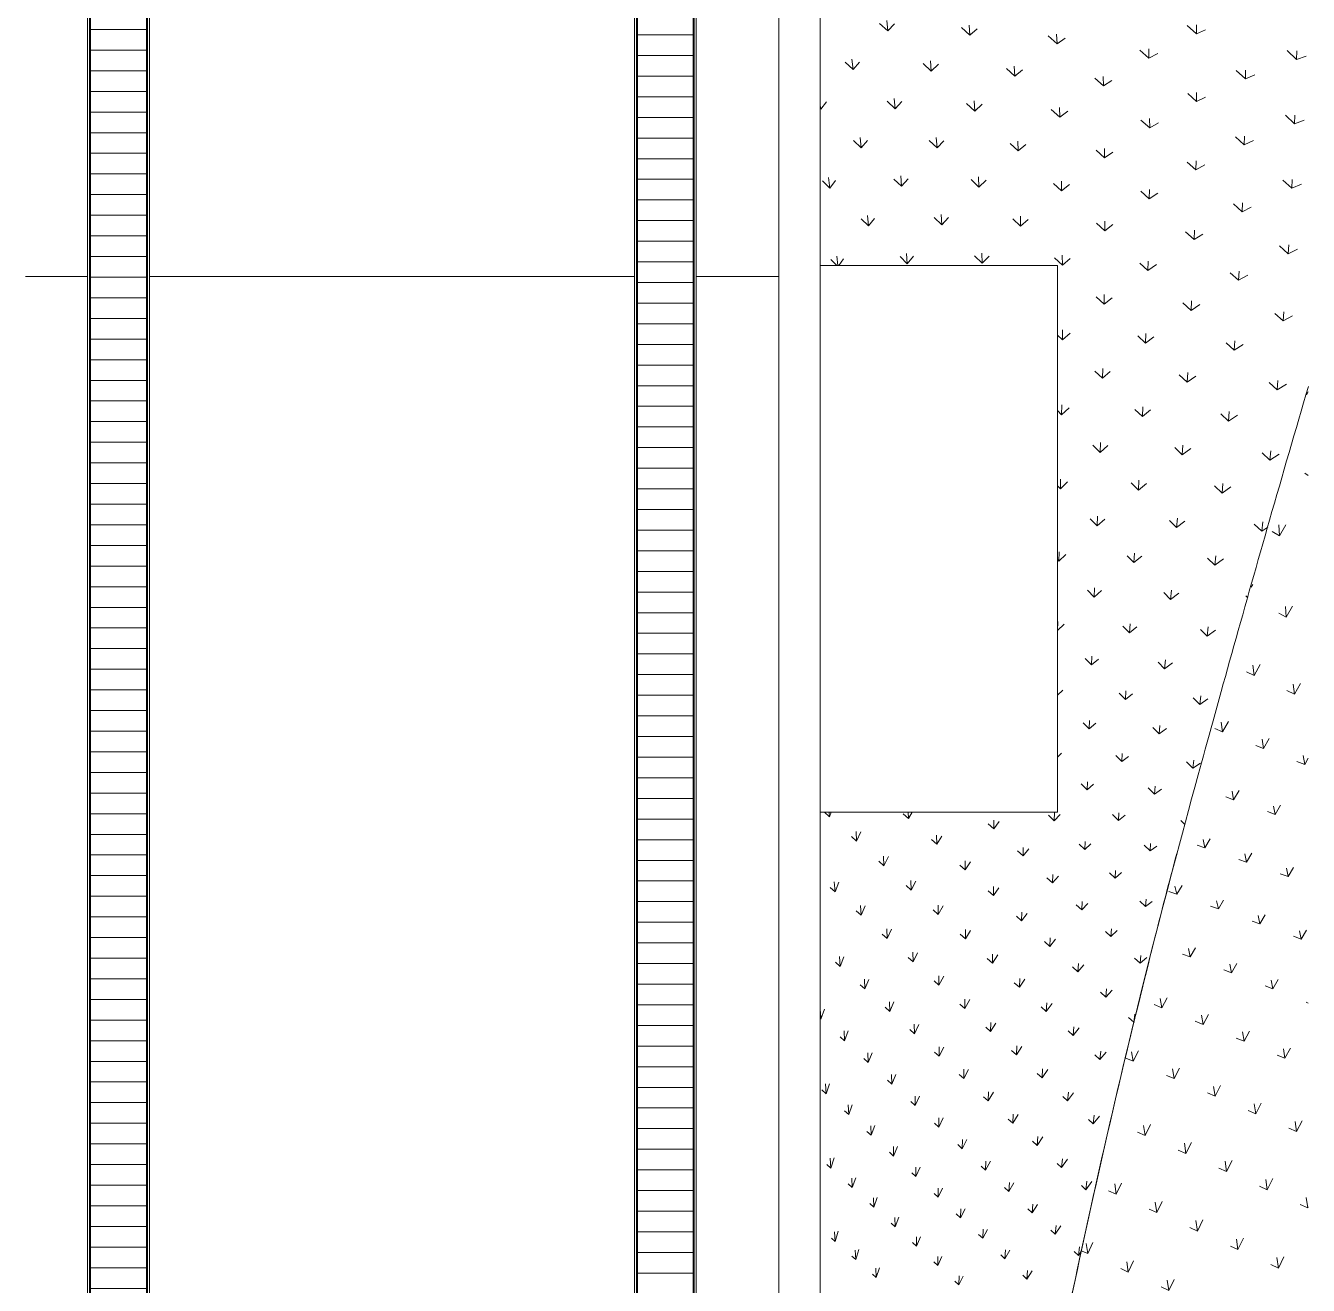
# Model space of a CAD drawing. Header units: millimetres. Extents: x -57519 to 497916, y -349472 to 446842.
# Drawn here: x 488595 to 494810, y 10835 to 16939 of the extents above; entities that cross this region are included whole.
import ezdxf

# ---------------------------------------------------------------- set-up
doc = ezdxf.new("R2010")
doc.units = ezdxf.units.MM
for name, color, linetype, lineweight in [('A-FLOR', 192, 'Continuous', 5), ('A-FLOR-LEVL', 51, 'Continuous', 5), ('A-FLOR-PATT', 8, 'Continuous', 5), ('A-WALL', 113, 'Continuous', 20), ('Q-CASE', 31, 'Continuous', 5)]:
    doc.layers.add(name, color=color, linetype=linetype, lineweight=lineweight)

# ---------------------------------------------------------------- blocks, each defined once
blk = doc.blocks.new('DLN-Surface Channel-L1 - 300x150 _WD_-12820414-1_F SINGLE OCCUPANCY DIAGRAM')
at = {"layer": 'Q-CASE'}
h = blk.add_hatch(dxfattribs=at)
h.set_pattern_fill('FP_837', color=256, style=0, pattern_type=2)
h.set_pattern_definition([(90, (399820.45, 0), (-100, 6e-15), [])])
h.paths.add_polyline_path([(-26615, -285), (285, -285), (15, -15), (-26615, -15)], flags=0)
for p, q in [((-26615, 0), (-18608.3, 0)), ((10, -10), (-26615, -10)), ((15, -15), (-26615, -15)), ((-26615, -285), (285, -285)), ((290, -290), (-26615, -290)), ((-18608.3, -300), (-26615, -300))]:
    blk.add_line(p, q, dxfattribs=at)
blk = doc.blocks.new('DLN-Surface Channel-S1 - 300x150 _WD_-15637421-1_F SINGLE OCCUPANCY DIAGRAM')
at = {"layer": 'Q-CASE'}
h = blk.add_hatch(dxfattribs=at)
h.set_pattern_fill('FP_839', color=256, style=0, pattern_type=2)
h.set_pattern_definition([(270, (399805.45, 609.6), (100, 6e-15), [])])
h.paths.add_polyline_path([(21565.1, -135), (21565.1, 135), (-21565.1, 135), (-21565.1, -135), (20936.4, -135)], flags=0)
for p, q in [((-21565.1, 140), (21565.1, 140)), ((21565.1, 135), (-21565.1, 135)), ((11408.4, 150), (21565.1, 150)), ((-21565.1, -135), (21565.1, -135)), ((21565.1, -140), (-21565.1, -140)), ((11408.4, -150), (21565.1, -150))]:
    blk.add_line(p, q, dxfattribs=at)
blk = doc.blocks.new('FP_1109-1_F SINGLE OCCUPANCY DIAGRAM')
at = {"layer": 'A-FLOR-PATT'}
for p, q in [((92967, 16913.5), (92927.4, 16949.9)), ((92967, 16913.5), (92962, 16963.5)), ((92967, 16913.5), (92999.8, 16947.6)), ((93364.8, 16893), (93323.9, 16930.3)), ((93364.8, 16893), (93361.3, 16941.7)), ((93364.8, 16893), (93401, 16924.4)), ((94462.7, 16899.1), (94418.1, 16939.9)), ((94462.7, 16899.1), (94462.3, 16942.5)), ((94462.7, 16899.1), (94507, 16919.3)), ((93787.1, 16850.9), (93744.9, 16889.2)), ((93787.1, 16850.9), (93785, 16897.8)), ((93787.1, 16850.9), (93826.5, 16878.7)), ((94232.6, 16781.5), (94189.2, 16821)), ((94232.6, 16781.5), (94231.7, 16826.1)), ((94232.6, 16781.5), (94275, 16804.8)), ((94947.6, 16775.7), (94901.8, 16818)), ((94947.6, 16775.7), (94948.7, 16817.3)), ((94947.6, 16775.7), (94995.1, 16792)), ((92798.8, 16726.9), (92760.5, 16762.6)), ((92798.8, 16726.9), (92793.2, 16777.3)), ((92798.8, 16726.9), (92829.4, 16762.4)), ((93178, 16719.4), (93138.5, 16755.8)), ((93178, 16719.4), (93174.1, 16768.8)), ((93178, 16719.4), (93212.2, 16752.7)), ((93582.7, 16694.5), (93541.9, 16731.7)), ((93582.7, 16694.5), (93580.3, 16742.4)), ((93582.7, 16694.5), (93620.3, 16724.8)), ((94700.6, 16681.3), (94656, 16722.1)), ((94700.6, 16681.3), (94701.1, 16723.7)), ((94011.8, 16647), (93969.7, 16685.2)), ((94011.8, 16647), (94010.7, 16693)), ((94011.8, 16647), (94052.5, 16673.5)), ((94700.6, 16681.3), (94746.1, 16700.1)), ((94463.8, 16571.3), (94420.5, 16610.7)), ((94463.8, 16571.3), (94463.9, 16614.8)), ((92642.1, 16534), (92640.5, 16547.1)), ((92642.1, 16534), (92640.5, 16535.5)), ((92642.1, 16534), (92670.6, 16570.6)), ((93002.3, 16536.9), (92964.2, 16572.5)), ((93002.3, 16536.9), (92997.9, 16586.8)), ((93002.3, 16536.9), (93034.4, 16571.7)), ((93388.7, 16525.6), (93349.2, 16561.9)), ((93388.7, 16525.6), (93385.8, 16574.4)), ((93388.7, 16525.6), (93424.3, 16558.1)), ((93800.3, 16496.1), (93798.9, 16543.3)), ((94463.8, 16571.3), (94507.5, 16593.2)), ((93800.3, 16496.1), (93759.6, 16533.3)), ((93800.3, 16496.1), (93839.3, 16525.5)), ((94236.2, 16443.3), (94194.1, 16481.5)), ((94236.2, 16443.3), (94236, 16488.5)), ((94938.2, 16464), (94893.7, 16504.7)), ((94938.2, 16464), (94939.6, 16505.2)), ((94938.2, 16464), (94984.9, 16481.3)), ((94236.2, 16443.3), (94278.2, 16468.7)), ((92838.2, 16347.3), (92801.4, 16382.3)), ((92838.2, 16347.3), (92833.2, 16397.6)), ((92838.2, 16347.3), (92868.1, 16383.3)), ((93205.6, 16347), (93167.5, 16382.6)), ((93205.6, 16347), (93202.1, 16396.4)), ((93205.6, 16347), (93239, 16381.1)), ((93599, 16331.9), (93559.6, 16368.2)), ((93599, 16331.9), (93597.1, 16380.1)), ((93599, 16331.9), (93635.9, 16363.6)), ((94694.7, 16361.3), (94651.4, 16400.7)), ((94694.7, 16361.3), (94695.7, 16403.9)), ((94694.7, 16361.3), (94739.7, 16382)), ((94017.6, 16298), (93976.9, 16335.1)), ((94017.6, 16298), (94017.1, 16344.5)), ((94017.6, 16298), (94057.9, 16326.4)), ((94460.2, 16240), (94418.2, 16278.1)), ((94460.2, 16240), (94461, 16284.2)), ((94460.2, 16240), (94503.5, 16264.2)), ((92685.7, 16152.4), (92650.4, 16186.8)), ((92685.7, 16152.4), (92680.2, 16202.9)), ((92685.7, 16152.4), (92713.4, 16189.3)), ((93033.9, 16160.9), (92997.2, 16195.8)), ((93033.9, 16160.9), (93029.9, 16210.7)), ((93033.9, 16160.9), (93065.2, 16196.3)), ((93408.5, 16157.3), (93370.4, 16192.9)), ((93408.5, 16157.3), (93406.1, 16206.2)), ((93408.5, 16157.3), (93443.3, 16190.7)), ((93809, 16138.5), (93769.6, 16174.8)), ((93809, 16138.5), (93808.1, 16186.1)), ((93809, 16138.5), (93847.3, 16169.4)), ((94925.3, 16151.8), (94882.1, 16191)), ((94925.3, 16151.8), (94927.3, 16193.4)), ((94925.3, 16151.8), (94971.5, 16171)), ((94234.5, 16100.2), (94193.9, 16137.2)), ((94234.5, 16100.2), (94235, 16146)), ((94234.5, 16100.2), (94276.1, 16127.6)), ((94683.9, 16036.9), (94642, 16075)), ((94683.9, 16036.9), (94685.7, 16080.3)), ((94683.9, 16036.9), (94728.6, 16060)), ((92873.9, 15968.9), (92838.7, 16003.3)), ((92873.9, 15968.9), (92869.4, 16019)), ((92873.9, 15968.9), (92903, 16005.3)), ((93229.2, 15974.5), (93192.6, 16009.5)), ((93229.2, 15974.5), (93226.3, 16023.9)), ((93229.2, 15974.5), (93262, 16009.3)), ((93611, 15967.8), (93573, 16003.3)), ((93611, 15967.8), (93609.6, 16016.2)), ((93611, 15967.8), (93647.3, 16000.5)), ((94018.6, 15945.3), (93979.3, 15981.5)), ((94018.6, 15945.3), (94018.7, 15992.2)), ((94018.6, 15945.3), (94058.3, 15975.3)), ((94451.1, 15902.6), (94410.5, 15939.6)), ((94451.1, 15902.6), (94452.6, 15947.6)), ((94451.1, 15902.6), (94494.1, 15929.1)), ((94907.3, 15834.1), (94865.4, 15872.1)), ((94907.3, 15834.1), (94910, 15876.7)), ((94907.3, 15834.1), (94953.2, 15856.1)), ((92720.7, 15777.5), (92691.9, 15806.1)), ((92725.3, 15777.5), (92720.7, 15822.6)), ((92729.5, 15777.5), (92752.7, 15809.6)), ((93061.8, 15785.6), (93026.6, 15820)), ((93061.8, 15785.6), (93058.3, 15835.3)), ((93061.8, 15785.6), (93092.3, 15821.4)), ((93424.2, 15788.3), (93387.7, 15823.2)), ((93424.2, 15788.3), (93422.4, 15837.3)), ((93424.2, 15788.3), (93458.4, 15822.6)), ((93813.1, 15778.4), (93775.3, 15813.9)), ((93813.1, 15778.4), (93812.8, 15826.3)), ((93813.1, 15778.4), (93850.8, 15810.5)), ((94227.8, 15752.2), (94188.6, 15788.4)), ((94227.8, 15752.2), (94229, 15798.6)), ((94227.8, 15752.2), (94268.9, 15781.5)), ((94667.3, 15705.2), (94626.8, 15742.2)), ((94667.3, 15705.2), (94669.9, 15749.6)), ((94667.3, 15705.2), (94711.7, 15730.8)), ((94015, 15589.3), (93977.1, 15624.7)), ((94015, 15589.3), (94015.7, 15636.6)), ((94015, 15589.3), (94054, 15620.7)), ((94436.7, 15559.4), (94438.9, 15605.2)), ((94436.7, 15559.4), (94397.6, 15595.6)), ((94436.7, 15559.4), (94479.2, 15587.9)), ((94883.2, 15508.1), (94842.8, 15545)), ((94883.2, 15508.1), (94886.8, 15551.8)), ((94883.2, 15508.1), (94928.9, 15532.7)), ((93813.2, 15416.4), (93789.3, 15439.3)), ((93813.2, 15416.4), (93813.4, 15464.5)), ((93813.2, 15416.4), (93850.1, 15449.5)), ((94216.4, 15400.3), (94178.7, 15435.7)), ((94216.4, 15400.3), (94218.2, 15447.1)), ((94216.4, 15400.3), (94256.9, 15431)), ((94645.3, 15366.8), (94606.2, 15402.9)), ((94645.3, 15366.8), (94648.5, 15412)), ((94645.3, 15366.8), (94689.2, 15394.5)), ((94007.1, 15230.7), (93970.8, 15265.5)), ((94007.1, 15230.7), (94008.4, 15278.3)), ((94007.1, 15230.7), (94045.5, 15263.2)), ((94417.5, 15211.4), (94379.8, 15246.8)), ((94417.5, 15211.4), (94420.3, 15257.8)), ((94417.5, 15211.4), (94459.4, 15241.5)), ((94853.5, 15174.4), (94814.5, 15210.4)), ((94853.5, 15174.4), (94857.8, 15219)), ((94853.5, 15174.4), (94898.8, 15201.3)), ((93809.6, 15053.9), (93789.3, 15073.8)), ((93809.6, 15053.9), (93810.2, 15101.9)), ((93809.6, 15053.9), (93845.6, 15087.4)), ((94200.7, 15045.1), (94164.4, 15079.9)), ((94200.7, 15045.1), (94203, 15092.3)), ((94200.7, 15045.1), (94240.5, 15077)), ((94618.3, 15022.8), (94580.6, 15058.1)), ((94618.3, 15022.8), (94622.1, 15068.7)), ((94618.3, 15022.8), (94661.6, 15052.2)), ((93995.6, 14871.3), (93997.3, 14918.9)), ((93995.6, 14871.3), (93960.8, 14905.6)), ((93995.6, 14871.3), (94033.1, 14904.2)), ((94393.9, 14859.6), (94357.7, 14894.4)), ((94393.9, 14859.6), (94397.2, 14906.5)), ((94393.9, 14859.6), (94435.1, 14891)), ((94818.6, 14834.3), (94781.1, 14869.6)), ((94818.6, 14834.3), (94823.5, 14879.7)), ((94818.6, 14834.3), (94863.4, 14863)), ((93803.4, 14694.9), (93804.3, 14742.1)), ((94181.3, 14688.9), (94184, 14736)), ((93803.4, 14694.9), (93789.3, 14709.1)), ((93803.4, 14694.9), (93838.5, 14728)), ((94181.3, 14688.9), (94146.5, 14723.1)), ((94181.3, 14688.9), (94220.2, 14721.2)), ((94586.7, 14674.3), (94550.6, 14709.1)), ((94586.7, 14674.3), (94591.1, 14720.7)), ((94586.7, 14674.3), (94629.3, 14705.1)), ((93981.9, 14516), (93948.4, 14549.5)), ((93981.9, 14516), (93983.8, 14562.7)), ((93981.9, 14516), (94018.2, 14548.4)), ((94366.7, 14506.6), (94370.4, 14553.3)), ((94366.7, 14506.6), (94331.9, 14540.8)), ((94366.7, 14506.6), (94407, 14538.4)), ((94779.2, 14489.2), (94743.1, 14523.9)), ((94779.2, 14489.2), (94784.7, 14535.2)), ((94779.2, 14489.2), (94808.7, 14509.5)), ((93796.3, 14344.6), (93797.2, 14390.3)), ((93796.3, 14344.6), (93830, 14376.5)), ((94159.9, 14337.2), (94126.6, 14370.7)), ((94159.9, 14337.2), (94162.8, 14383.3)), ((94159.9, 14337.2), (94197.6, 14368.9)), ((94551.7, 14324.5), (94517, 14358.7)), ((94551.7, 14324.5), (94556.5, 14370.7)), ((93796.3, 14344.6), (93789.3, 14351.7)), ((94551.7, 14324.5), (94593.4, 14355.7)), ((93967.4, 14170.4), (93935.4, 14203.1)), ((93967.4, 14170.4), (93969.3, 14215.4)), ((93967.4, 14170.4), (94002.4, 14201.4)), ((94337.6, 14158.6), (94304.4, 14192.1)), ((94337.6, 14158.6), (94341.5, 14204.2)), ((94337.6, 14158.6), (94376.7, 14189.6)), ((94711.3, 14167.2), (94701.7, 14176.7)), ((93789.6, 14008.6), (93790.4, 14052.1)), ((93789.6, 14008.6), (93821.8, 14038.5)), ((94138.3, 13996.5), (94106.3, 14029.1)), ((94138.3, 13996.5), (94141.1, 14040.8)), ((94138.3, 13996.5), (94174.5, 14026.5)), ((94515, 13980.2), (94481.8, 14013.6)), ((94515, 13980.2), (94519.9, 14025.3)), ((94515, 13980.2), (94555.4, 14010.4)), ((93954.1, 13841.2), (93923.3, 13872.5)), ((93954.1, 13841.2), (93955.7, 13883.6)), ((93954.1, 13841.2), (93987.5, 13869.7)), ((94308.8, 13822.9), (94312.5, 13866.4)), ((94308.8, 13822.9), (94276.8, 13855.4)), ((94308.8, 13822.9), (94346.3, 13851.8)), ((93789.3, 13694.9), (93815.3, 13718.9)), ((94118.3, 13674.1), (94087.6, 13705.4)), ((94118.3, 13674.1), (94120.8, 13715.5)), ((94118.3, 13674.1), (94152.8, 13701.2)), ((94479, 13649.5), (94447.1, 13682)), ((94479, 13649.5), (94483.7, 13692.2)), ((94479, 13649.5), (94517.7, 13677.4)), ((93943, 13531.8), (93913.3, 13561.6)), ((93943, 13531.8), (93944.4, 13571.9)), ((93943, 13531.8), (93974.9, 13558.5)), ((94282.3, 13507.3), (94251.6, 13538.6)), ((94282.3, 13507.3), (94285.6, 13547.7)), ((94282.3, 13507.3), (94317.9, 13533.1)), ((93789.3, 13394.5), (93809.6, 13413.8)), ((94101.2, 13373.6), (94071.6, 13403.2)), ((94101.2, 13373.6), (94103.4, 13412.3)), ((94101.2, 13373.6), (94134.1, 13398.5)), ((94445.9, 13340.9), (94415.3, 13372.1)), ((94445.9, 13340.9), (94450.1, 13380.3)), ((94445.9, 13340.9), (94482.7, 13365.3)), ((93932.7, 13236.7), (93904.1, 13264.6)), ((93932.7, 13236.7), (93934.1, 13275.3)), ((93932.7, 13236.7), (93963.5, 13263.1)), ((94259.2, 13215.7), (94229.6, 13245.3)), ((94259.2, 13215.7), (94262.1, 13253.2)), ((94259.2, 13215.7), (94293.1, 13239)), ((92684, 13106.1), (92660.2, 13127.5)), ((92684, 13106.1), (92682.3, 13127.5)), ((92684, 13106.1), (92693.1, 13127.5)), ((93067.6, 13096.8), (93041.8, 13120.2)), ((93067.6, 13096.8), (93066.4, 13127.5)), ((93067.6, 13096.8), (93084.9, 13127.5)), ((93774, 13086.6), (93774.9, 13126.1)), ((93774, 13086.6), (93803.1, 13116.1)), ((94085.4, 13088.3), (94056.8, 13116)), ((94085.4, 13088.3), (94087.5, 13125.5)), ((93480.6, 13047.2), (93453.8, 13071.8)), ((93480.6, 13047.2), (93480.5, 13089.7)), ((93480.6, 13047.2), (93507.3, 13082.4)), ((93774, 13086.6), (93746.3, 13112.7)), ((94085.4, 13088.3), (94117.2, 13112.9)), ((94407, 13068.2), (94387.4, 13087.8)), ((92816.3, 12987.2), (92791.5, 13009.5)), ((92816.3, 12987.2), (92813.3, 13034.8)), ((92816.3, 12987.2), (92837, 13032)), ((93205, 12972.4), (93179.3, 12995.7)), ((93205, 12972.4), (93203.9, 13017.3)), ((93205, 12972.4), (93229.4, 13012.3)), ((93622.9, 12916.2), (93596.3, 12940.8)), ((93622.9, 12916.2), (93623.6, 12957.6)), ((93622.9, 12916.2), (93650.7, 12949.9)), ((93921.4, 12947.5), (93893.8, 12973.5)), ((93921.4, 12947.5), (93923.1, 12985.8)), ((93921.4, 12947.5), (93951.5, 12975.3)), ((94237.8, 12940.3), (94209.2, 12968)), ((94237.8, 12940.3), (94240.6, 12976.2)), ((94237.8, 12940.3), (94270.5, 12963.1)), ((92948.4, 12868.7), (92923.7, 12890.9)), ((92948.4, 12868.7), (92946.1, 12915.4)), ((92948.4, 12868.7), (92970.1, 12912.4)), ((93342.2, 12848.2), (93316.5, 12871.5)), ((93342.2, 12848.2), (93341.8, 12892.2)), ((93342.2, 12848.2), (93367.5, 12886.9)), ((93765.1, 12785.6), (93738.4, 12810.1)), ((93765.1, 12785.6), (93766.5, 12825.9)), ((93765.1, 12785.6), (93793.9, 12817.8)), ((94068.6, 12808.9), (94041, 12834.8)), ((94068.6, 12808.9), (94071, 12845.9)), ((94068.6, 12808.9), (94099.7, 12835)), ((92711.4, 12742.4), (92687.7, 12763.7)), ((92711.4, 12742.4), (92708, 12790.5)), ((92711.4, 12742.4), (92730.4, 12789)), ((93080.2, 12750.3), (93055.5, 12772.5)), ((93080.2, 12750.3), (93078.7, 12796.3)), ((93080.2, 12750.3), (93103, 12793)), ((93479.1, 12724.4), (93453.4, 12747.6)), ((93479.1, 12724.4), (93479.5, 12767.5)), ((93479.1, 12724.4), (93505.5, 12761.9)), ((93906.9, 12655.3), (93909.1, 12694.5)), ((93906.9, 12655.3), (93936.7, 12686)), ((94215.6, 12670.7), (94188, 12696.6)), ((94215.6, 12670.7), (94218.6, 12706.5)), ((94215.6, 12670.7), (94247.6, 12695.1)), ((92837.8, 12629), (92814.1, 12650.2)), ((92837.8, 12629), (92835.1, 12676.4)), ((92837.8, 12629), (92857.9, 12674.7)), ((93211.7, 12632.3), (93187.1, 12654.4)), ((93211.7, 12632.3), (93211, 12677.5)), ((93211.7, 12632.3), (93235.5, 12673.9)), ((93615.7, 12600.9), (93590.1, 12624.1)), ((93615.7, 12600.9), (93616.9, 12643.1)), ((93615.7, 12600.9), (93643.1, 12637.1)), ((93906.9, 12655.3), (93880.3, 12679.7)), ((92963.9, 12515.7), (92962, 12562.5)), ((92963.9, 12515.7), (92985, 12560.5)), ((93343, 12514.5), (93343.1, 12559)), ((94048.5, 12525.4), (94051.4, 12563.5)), ((92963.9, 12515.7), (92940.2, 12536.9)), ((93343, 12514.5), (93318.4, 12536.6)), ((93343, 12514.5), (93367.9, 12555.1)), ((93752, 12477.8), (93726.5, 12500.8)), ((93752, 12477.8), (93754, 12519)), ((93752, 12477.8), (93780.5, 12512.7)), ((94048.5, 12525.4), (94022, 12549.7)), ((94048.5, 12525.4), (94079.4, 12554.7)), ((93089.7, 12402.7), (93088.6, 12448.9)), ((93089.7, 12402.7), (93111.9, 12446.7)), ((93473.9, 12397), (93474.8, 12440.7)), ((93473.9, 12397), (93499.9, 12436.6)), ((94189.9, 12395.9), (94193.5, 12432.9)), ((92736.1, 12380.5), (92713.5, 12401)), ((92736.1, 12380.5), (92732.9, 12428.4)), ((92736.1, 12380.5), (92754.4, 12427.7)), ((93089.7, 12402.7), (93066.1, 12423.9)), ((93473.9, 12397), (93449.4, 12419)), ((93888.1, 12354.9), (93862.6, 12377.9)), ((93888.1, 12354.9), (93890.8, 12395.2)), ((93888.1, 12354.9), (93917.6, 12388.6)), ((94189.9, 12395.9), (94163.4, 12420.2)), ((94189.9, 12395.9), (94221.7, 12423.7)), ((92856.4, 12271.5), (92854.1, 12318.8)), ((92856.4, 12271.5), (92875.8, 12317.9)), ((93215.2, 12289.9), (93191.7, 12311)), ((93215.2, 12289.9), (93214.9, 12335.4)), ((93215.2, 12289.9), (93238.5, 12333)), ((93604.7, 12279.8), (93606.3, 12322.7)), ((93604.7, 12279.8), (93631.7, 12318.3)), ((92856.4, 12271.5), (92833.8, 12291.9)), ((93604.7, 12279.8), (93580.2, 12301.7)), ((94023.9, 12232.3), (93998.5, 12255.3)), ((94023.9, 12232.3), (94027.4, 12271.8)), ((94023.9, 12232.3), (94054.5, 12264.9)), ((92976.4, 12162.6), (92954, 12183)), ((92976.4, 12162.6), (92974.9, 12209.4)), ((92976.4, 12162.6), (92997, 12208.2)), ((93340.4, 12177.3), (93317, 12198.4)), ((93340.4, 12177.3), (93341, 12222.2)), ((93340.4, 12177.3), (93364.8, 12219.5)), ((93735.1, 12162.8), (93710.7, 12184.7)), ((93735.1, 12162.8), (93737.6, 12204.9)), ((93735.1, 12162.8), (93763.2, 12200.3)), ((92643.3, 12125.5), (92640.7, 12161.9)), ((92643.3, 12125.5), (92640.7, 12127.9)), ((92643.3, 12125.5), (92660, 12173.8)), ((94159.5, 12110.1), (94134.1, 12133)), ((94159.5, 12110.1), (94163.8, 12148.6)), ((92758, 12020.3), (92755.3, 12068)), ((92758, 12020.3), (92775.8, 12067.9)), ((93096.2, 12053.9), (93073.8, 12074.3)), ((93096.2, 12053.9), (93095.5, 12100.2)), ((93096.2, 12053.9), (93117.8, 12098.8)), ((93465.4, 12064.9), (93442, 12085.9)), ((93465.4, 12064.9), (93466.7, 12109.2)), ((93465.4, 12064.9), (93490.9, 12106.3)), ((93865.3, 12046), (93840.9, 12067.9)), ((93865.3, 12046), (93868.5, 12087.5)), ((93865.3, 12046), (93894.4, 12082.5)), ((94159.5, 12110.1), (94161.5, 12112.1)), ((92758, 12020.3), (92736.5, 12040)), ((93590.1, 11952.7), (93592.3, 11996.4)), ((92872.5, 11915.3), (92851, 11935)), ((92872.5, 11915.3), (92870.5, 11962.4)), ((92872.5, 11915.3), (92891.2, 11962.1)), ((93215.8, 11945.4), (93193.4, 11965.7)), ((93215.8, 11945.4), (93215.8, 11991.1)), ((93215.8, 11945.4), (93238.4, 11989.6)), ((93590.1, 11952.7), (93566.8, 11973.7)), ((93590.1, 11952.7), (93616.7, 11993.3)), ((93995.2, 11929.6), (93970.8, 11951.4)), ((93995.2, 11929.6), (93999.2, 11970.2)), ((93995.2, 11929.6), (94025.4, 11965)), ((93335, 11837.1), (93335.9, 11882.2)), ((93335, 11837.1), (93358.7, 11880.5)), ((93714.6, 11840.7), (93717.5, 11883.8)), ((93714.6, 11840.7), (93742.2, 11880.5)), ((92668.5, 11763.2), (92665.3, 11811.1)), ((92668.5, 11763.2), (92684.7, 11811.9)), ((92986.6, 11810.6), (92965.2, 11830.2)), ((92986.6, 11810.6), (92985.4, 11857.1)), ((92986.6, 11810.6), (93006.5, 11856.6)), ((93335, 11837.1), (93312.7, 11857.4)), ((93714.6, 11840.7), (93691.3, 11861.7)), ((92668.5, 11763.2), (92648.1, 11782.1)), ((93100.5, 11706), (93100.1, 11752)), ((93100.5, 11706), (93121.4, 11751.3)), ((93454, 11728.9), (93431.7, 11749.2)), ((93454, 11728.9), (93455.6, 11773.6)), ((93454, 11728.9), (93478.8, 11771.7)), ((93838.7, 11729), (93815.5, 11749.9)), ((93838.7, 11729), (93842.5, 11771.5)), ((93838.7, 11729), (93867.4, 11767.9)), ((92777.6, 11662.5), (92775.1, 11709.8)), ((92777.6, 11662.5), (92794.7, 11710.3)), ((93100.5, 11706), (93079.2, 11725.6)), ((92777.6, 11662.5), (92757.2, 11681.4)), ((93214.2, 11601.6), (93214.5, 11647)), ((93214.2, 11601.6), (93236.1, 11646.1)), ((93572.7, 11621), (93550.5, 11641.2)), ((93572.7, 11621), (93575.1, 11665.1)), ((93572.7, 11621), (93598.6, 11663)), ((93962.6, 11617.4), (93939.4, 11638.3)), ((93962.6, 11617.4), (93967.1, 11659.3)), ((93962.6, 11617.4), (93992.4, 11655.6)), ((92886.5, 11562.1), (92866.1, 11580.9)), ((92886.5, 11562.1), (92884.7, 11608.7)), ((92886.5, 11562.1), (92904.5, 11609)), ((93214.2, 11601.6), (93192.9, 11621.1)), ((92995.1, 11461.9), (92994, 11507.8)), ((92995.1, 11461.9), (93014.1, 11508)), ((93327.6, 11497.4), (93306.4, 11516.9)), ((93327.6, 11497.4), (93328.6, 11542.2)), ((93327.6, 11497.4), (93350.5, 11541.2)), ((93691.1, 11513.2), (93668.9, 11533.4)), ((93691.1, 11513.2), (93694.4, 11556.8)), ((93691.1, 11513.2), (93718.1, 11554.5)), ((92691.4, 11403.5), (92688.5, 11451)), ((92691.4, 11403.5), (92706.9, 11452.6)), ((92995.1, 11461.9), (92974.7, 11480.7)), ((93440.7, 11393.4), (93442.5, 11437.7)), ((93809.3, 11405.7), (93813.3, 11448.7)), ((93809.3, 11405.7), (93837.3, 11446.2)), ((92691.4, 11403.5), (92671.9, 11421.3)), ((93103.4, 11361.9), (93083.1, 11380.7)), ((93103.4, 11361.9), (93103.1, 11407.2)), ((93103.4, 11361.9), (93123.4, 11407.1)), ((93440.7, 11393.4), (93419.5, 11412.8)), ((93440.7, 11393.4), (93464.7, 11436.4)), ((93809.3, 11405.7), (93787.2, 11425.8)), ((92795.3, 11308.5), (92775.8, 11326.3)), ((92795.3, 11308.5), (92793.1, 11355.2)), ((92795.3, 11308.5), (92811.8, 11356.5)), ((93553.6, 11289.5), (93556.2, 11333.3)), ((93553.6, 11289.5), (93578.6, 11331.8)), ((93927.2, 11298.3), (93905.1, 11318.4)), ((93927.2, 11298.3), (93932, 11340.7)), ((93927.2, 11298.3), (93956.3, 11338.1)), ((92899, 11213.9), (92897.4, 11259.7)), ((92899, 11213.9), (92916.4, 11260.7)), ((93211.5, 11262.2), (93191.3, 11280.9)), ((93211.5, 11262.2), (93211.9, 11306.8)), ((93211.5, 11262.2), (93232.5, 11306.5)), ((93553.6, 11289.5), (93532.5, 11309)), ((92899, 11213.9), (92879.6, 11231.6)), ((93319.4, 11162.7), (93320.5, 11206.6)), ((93319.4, 11162.7), (93341.3, 11206)), ((93666.2, 11185.9), (93645.1, 11205.3)), ((93666.2, 11185.9), (93669.5, 11229.1)), ((93666.2, 11185.9), (93692.2, 11227.4)), ((93002.6, 11119.5), (92983.2, 11137.2)), ((93002.6, 11119.5), (93001.6, 11164.5)), ((93002.6, 11119.5), (93020.7, 11165.2)), ((93319.4, 11162.7), (93299.2, 11181.4)), ((92712.3, 11047.8), (92693.6, 11064.2)), ((92712.3, 11047.8), (92709.6, 11094.6)), ((92712.3, 11047.8), (92727.3, 11097.4)), ((93105.8, 11025.5), (93105.5, 11069.5)), ((93105.8, 11025.5), (93124.9, 11070)), ((93427, 11063.5), (93406.9, 11082)), ((93427, 11063.5), (93428.8, 11106.7)), ((93427, 11063.5), (93449.9, 11105.8)), ((93778.6, 11082.5), (93757.5, 11101.9)), ((93778.6, 11082.5), (93782.7, 11125.1)), ((93778.6, 11082.5), (93805.6, 11123.2)), ((92811.7, 10960.5), (92809.6, 11006.2)), ((92811.7, 10960.5), (92827.5, 11008.5)), ((93105.8, 11025.5), (93086.5, 11043.1)), ((93534.4, 10964.4), (93536.9, 11006.9)), ((93534.4, 10964.4), (93558.2, 11005.9)), ((93890.7, 10979.3), (93895.5, 11021.3)), ((92811.7, 10960.5), (92793.1, 10976.8)), ((93208.9, 10931.8), (93189.6, 10949.3)), ((93208.9, 10931.8), (93228.8, 10975)), ((93208.9, 10931.8), (93209.2, 10974.9)), ((93534.4, 10964.4), (93514.3, 10983)), ((93890.7, 10979.3), (93869.7, 10998.6)), ((93890.7, 10979.3), (93906.4, 11001.8)), ((92910.9, 10873.6), (92892.3, 10889.9)), ((92910.9, 10873.6), (92909.4, 10918.1)), ((92910.9, 10873.6), (92927.5, 10920.1)), ((93311.8, 10838.4), (93312.7, 10880.6)), ((93311.8, 10838.4), (93332.5, 10880.4)), ((93641.6, 10865.6), (93621.5, 10884.2)), ((93641.6, 10865.6), (93644.8, 10907.4)), ((93641.6, 10865.6), (93666.3, 10906.1)), ((93311.8, 10838.4), (93292.5, 10855.8))]:
    blk.add_line(p, q, dxfattribs=at)
blk = doc.blocks.new('FP_1112-1_F SINGLE OCCUPANCY DIAGRAM')
at = {"layer": 'A-FLOR-PATT'}
for p, q in [((94996.9, 15150.6), (95005, 15164.3)), ((95005, 14759.1), (94988.2, 14770.1)), ((94865.4, 14467.1), (94829.8, 14488.7)), ((94865.4, 14467.1), (94861.3, 14520.4)), ((94865.4, 14467.1), (94895.2, 14520.6)), ((94727.9, 14217.7), (94735.8, 14232)), ((94898.3, 14072.9), (94893.6, 14124.2)), ((94898.3, 14072.9), (94927.8, 14126)), ((94898.3, 14072.9), (94862.1, 14092.2)), ((94742.1, 13790.9), (94705.4, 13808.4)), ((94742.1, 13790.9), (94736.8, 13840.5)), ((94742.1, 13790.9), (94771.2, 13843.4)), ((94938.1, 13700.2), (94932.3, 13748)), ((94938.1, 13700.2), (94966.7, 13750.9)), ((94938.1, 13700.2), (94901.2, 13716.9)), ((94589.2, 13517.4), (94583, 13564.1)), ((94589.2, 13517.4), (94617.5, 13567.6)), ((94589.2, 13517.4), (94552.1, 13533)), ((94787.9, 13436.3), (94750.6, 13451.2)), ((94787.9, 13436.3), (94781.2, 13481.2)), ((94787.9, 13436.3), (94815.7, 13484.8)), ((94987.3, 13358.6), (94949.9, 13372.9)), ((94987.3, 13358.6), (94980.2, 13402)), ((94987.3, 13358.6), (95005, 13388.9)), ((94643.1, 13188.5), (94605.4, 13202.1)), ((94643.1, 13188.5), (94635.3, 13230)), ((94643.1, 13188.5), (94669.8, 13233.6)), ((94844.3, 13117.2), (94806.6, 13130.5)), ((94844.3, 13117.2), (94836.3, 13157.9)), ((94844.3, 13117.2), (94870.8, 13161.4)), ((94503.7, 12955.9), (94495.2, 12995.4)), ((94503.7, 12955.9), (94529.5, 12998.7)), ((94503.7, 12955.9), (94465.8, 12968.9)), ((94705.5, 12886.4), (94731.3, 12929.1)), ((94705.5, 12886.4), (94667.7, 12899.4)), ((94705.5, 12886.4), (94697, 12925.8)), ((94907.1, 12816.3), (94869.3, 12829.5)), ((94907.1, 12816.3), (94898.6, 12856)), ((94907.1, 12816.3), (94932.9, 12859.2)), ((94367.6, 12730.3), (94329.8, 12743.5)), ((94367.6, 12730.3), (94358.8, 12769.4)), ((94367.6, 12730.3), (94393, 12772.5)), ((94569.1, 12659.1), (94560.4, 12698.8)), ((94569.1, 12659.1), (94594.6, 12701.8)), ((94569.1, 12659.1), (94531.4, 12672.5)), ((94770.2, 12586.5), (94761.6, 12626.9)), ((94770.2, 12586.5), (94795.8, 12629.9)), ((94770.2, 12586.5), (94732.5, 12600.2)), ((94970.8, 12512.5), (94996.6, 12556.6)), ((94970.8, 12512.5), (94933.2, 12526.5)), ((94970.8, 12512.5), (94962.4, 12553.5)), ((94433, 12426.3), (94395.5, 12440.5)), ((94433, 12426.3), (94424.6, 12467.8)), ((94433, 12426.3), (94458.6, 12470.8)), ((94633, 12349.4), (94624.8, 12391.7)), ((94633, 12349.4), (94658.9, 12394.7)), ((94633, 12349.4), (94595.6, 12363.9)), ((94832.7, 12271.2), (94824.6, 12314.2)), ((94832.7, 12271.2), (94858.6, 12317.3)), ((94832.7, 12271.2), (94795.3, 12285.9)), ((94295.5, 12180.6), (94258.2, 12195.6)), ((94295.5, 12180.6), (94287.4, 12224.5)), ((94295.5, 12180.6), (94321.4, 12227.7)), ((95005, 12202.6), (94994.6, 12206.8)), ((94494.6, 12099.7), (94486.6, 12144.3)), ((94494.6, 12099.7), (94520.7, 12147.5)), ((94494.6, 12099.7), (94457.3, 12114.9)), ((94693.3, 12017.9), (94685.5, 12063)), ((94693.3, 12017.9), (94719.5, 12066.3)), ((94693.3, 12017.9), (94656.1, 12033.3)), ((94156.7, 11921.1), (94121.4, 11936)), ((94156.7, 11921.1), (94148.8, 11967.3)), ((94156.7, 11921.1), (94182.8, 11970.8)), ((94891.8, 11935.4), (94854.6, 11950.9)), ((94891.8, 11935.4), (94884.1, 11981)), ((94891.8, 11935.4), (94918.1, 11984.4)), ((94355, 11837), (94347.2, 11883.7)), ((94355, 11837), (94381.2, 11887.2)), ((94355, 11837), (94317.8, 11852.8)), ((94553, 11752.2), (94515.9, 11768.2)), ((94553, 11752.2), (94545.4, 11799.4)), ((94553, 11752.2), (94579.4, 11803)), ((94750.7, 11666.9), (94743.3, 11714.5)), ((94750.7, 11666.9), (94777.2, 11718.2)), ((94750.7, 11666.9), (94713.7, 11683)), ((94948.2, 11581.1), (94940.8, 11629)), ((94948.2, 11581.1), (94974.8, 11632.8)), ((94214.6, 11561.7), (94177.5, 11578.1)), ((94214.6, 11561.7), (94207, 11610.4)), ((94214.6, 11561.7), (94240.9, 11614.3)), ((94948.2, 11581.1), (94911.2, 11597.2)), ((94411.9, 11474.5), (94404.5, 11523.5)), ((94411.9, 11474.5), (94438.4, 11527.4)), ((94411.9, 11474.5), (94375, 11490.9)), ((94609.1, 11386.8), (94635.6, 11440.1)), ((94609.1, 11386.8), (94572.1, 11403.3)), ((94609.1, 11386.8), (94601.7, 11436.2)), ((94074.2, 11276.4), (94066.6, 11326.3)), ((94074.2, 11276.4), (94100.4, 11330.4)), ((94805.9, 11298.7), (94769, 11315.3)), ((94805.9, 11298.7), (94798.7, 11348.4)), ((94805.9, 11298.7), (94832.6, 11352.4)), ((94074.2, 11276.4), (94037.2, 11293)), ((95002.4, 11210.1), (94995.3, 11260.2)), ((94271.1, 11187.6), (94234.2, 11204.3)), ((94271.1, 11187.6), (94263.6, 11237.7)), ((94271.1, 11187.6), (94297.5, 11241.8)), ((95002.4, 11210.1), (94965.5, 11226.8)), ((95002.4, 11210.1), (95005, 11215.5)), ((94467.8, 11098.5), (94460.4, 11148.7)), ((94467.8, 11098.5), (94494.2, 11152.8)), ((94467.8, 11098.5), (94430.9, 11115.2)), ((93935.8, 10988.7), (93927.8, 11038.4)), ((93935.8, 10988.7), (93961.5, 11042.4)), ((94664.1, 11008.9), (94627.3, 11025.7)), ((94664.1, 11008.9), (94656.8, 11059.3)), ((94664.1, 11008.9), (94690.5, 11063.4)), ((93935.8, 10988.7), (93908.7, 11000.9)), ((94132.6, 10899.8), (94124.7, 10949.5)), ((94132.6, 10899.8), (94158.3, 10953.4)), ((94860.1, 10919.1), (94852.8, 10969.5)), ((94860.1, 10919.1), (94886.6, 10973.6)), ((94132.6, 10899.8), (94095.7, 10916.5)), ((94860.1, 10919.1), (94823.4, 10936)), ((94329.1, 10811), (94292.3, 10827.6)), ((94329.1, 10811), (94321.2, 10860.4)), ((94329.1, 10811), (94354.8, 10864.3)), ((94525.4, 10722.5), (94517.5, 10771.6)), ((94525.4, 10722.5), (94551.1, 10775.4)), ((94525.4, 10722.5), (94488.6, 10739.1)), ((93998.6, 10620.9), (93961.7, 10637.1)), ((93998.6, 10620.9), (93989.9, 10668.6)), ((93998.6, 10620.9), (94023.3, 10672.1)), ((94721.6, 10634.8), (94684.8, 10651.2)), ((94721.6, 10634.8), (94713.6, 10683.3)), ((94721.6, 10634.8), (94747.1, 10686.9)), ((94195.7, 10535.5), (94186.9, 10582.3)), ((94195.7, 10535.5), (94220.2, 10585.8)), ((94917.7, 10548.1), (94909.7, 10595.7)), ((94917.7, 10548.1), (94943.1, 10599.3)), ((94195.7, 10535.5), (94158.7, 10551.4)), ((94917.7, 10548.1), (94881, 10564.2)), ((94392.8, 10451.7), (94355.8, 10467.3)), ((94392.8, 10451.7), (94383.8, 10497.5)), ((94392.8, 10451.7), (94417.1, 10500.8)), ((93871.3, 10359.4), (93861.5, 10403.5)), ((93871.3, 10359.4), (93894.6, 10406.8)), ((94590, 10370.2), (94553, 10385.3)), ((94590, 10370.2), (94580.8, 10414.5)), ((94590, 10370.2), (94614, 10417.8)), ((93871.3, 10359.4), (93834.1, 10374.3)), ((94069.6, 10281.1), (94059.5, 10323.8)), ((94069.6, 10281.1), (94092.6, 10326.9)), ((94787.5, 10291.4), (94778, 10334.1)), ((94787.5, 10291.4), (94811.2, 10337.2)), ((94069.6, 10281.1), (94032.4, 10295.5)), ((94787.5, 10291.4), (94750.4, 10306)), ((94985.3, 10215.7), (94975.6, 10256.7)), ((94268.1, 10205.7), (94230.9, 10219.6)), ((94268.1, 10205.7), (94257.8, 10246.8)), ((94268.1, 10205.7), (94290.9, 10249.8)), ((94985.3, 10215.7), (94948.2, 10229.7)), ((94985.3, 10215.7), (95005, 10252.8)), ((93751.7, 10121.3), (93740.6, 10160.8)), ((93751.7, 10121.3), (93773.5, 10163.9)), ((94466.9, 10133.1), (94429.6, 10146.5)), ((94466.9, 10133.1), (94456.4, 10172.7)), ((94466.9, 10133.1), (94489.4, 10175.6)), ((93751.7, 10121.3), (93732.3, 10128.2)), ((93951.5, 10052), (93940.2, 10090)), ((93951.5, 10052), (93973, 10092.9)), ((94666, 10063.1), (94628.6, 10076.1)), ((94666, 10063.1), (94655.3, 10101.4)), ((94666, 10063.1), (94688.2, 10104.2)), ((93951.5, 10052), (93914, 10064.8)), ((94151.5, 9985), (94140, 10021.7)), ((94151.5, 9985), (94172.8, 10024.5)), ((94865.1, 9995.1), (94827.8, 10007.8)), ((94865.1, 9995.1), (94854.3, 10032.4)), ((94865.1, 9995.1), (94887.2, 10035.1)), ((94151.5, 9985), (94114, 9997.4)), ((94351.5, 9919.3), (94339.9, 9955.2)), ((94351.5, 9919.3), (94372.6, 9957.9)), ((93841.8, 9850), (93829.4, 9884)), ((93841.8, 9850), (93861.8, 9886.3)), ((94351.5, 9919.3), (94314, 9931.6)), ((94551.1, 9853.8), (94539.6, 9889.6)), ((94551.1, 9853.8), (94572.3, 9892.1)), ((93841.8, 9850), (93804.2, 9861.9)), ((94042.1, 9785.6), (94062.2, 9822.1)), ((94551.1, 9853.8), (94513.7, 9866.2)), ((94750.3, 9787.5), (94738.9, 9823.6)), ((94750.3, 9787.5), (94771.6, 9826.1)), ((94042.1, 9785.6), (94004.6, 9797.8)), ((94042.1, 9785.6), (94029.8, 9820)), ((94750.3, 9787.5), (94713, 9800)), ((94241.7, 9719.3), (94204.3, 9731.9)), ((94241.7, 9719.3), (94229.6, 9754.5)), ((94241.7, 9719.3), (94262, 9756.6)), ((94948.8, 9719.2), (94911.6, 9732.2)), ((94948.8, 9719.2), (94937.6, 9756.2)), ((94948.8, 9719.2), (94970.2, 9758.7)), ((93737.6, 9659.3), (93700.2, 9672)), ((93737.6, 9659.3), (93724.8, 9693.7)), ((93737.6, 9659.3), (93756.9, 9695.3)), ((94440.4, 9650.5), (94403.2, 9663.7)), ((94440.4, 9650.5), (94428.6, 9686.9)), ((94440.4, 9650.5), (94461, 9688.9)), ((93936.6, 9589), (93899.3, 9602.5)), ((93936.6, 9589), (93924.1, 9625.1)), ((93936.6, 9589), (93956.2, 9626.7)), ((94638.4, 9578.8), (94601.3, 9592.5)), ((94638.4, 9578.8), (94626.8, 9616.5)), ((94638.4, 9578.8), (94659.2, 9618.5)), ((94134.6, 9515.3), (94097.5, 9529.4)), ((94134.6, 9515.3), (94122.5, 9553.1)), ((94134.6, 9515.3), (94154.6, 9554.7)), ((94835.4, 9503.8), (94798.5, 9518.1)), ((94835.4, 9503.8), (94824.2, 9543)), ((94835.4, 9503.8), (94856.5, 9545)), ((93634.1, 9453.8), (93622.9, 9458.3)), ((93634.1, 9453.8), (93626, 9479.7)), ((93634.1, 9453.8), (93653.7, 9494.6)), ((94331.8, 9437.9), (94294.9, 9452.7)), ((94331.8, 9437.9), (94320, 9477.5)), ((94331.8, 9437.9), (94352.1, 9479.2)), ((93831.2, 9372.9), (93794.3, 9388.3)), ((93831.2, 9372.9), (93819.1, 9414)), ((93831.2, 9372.9), (93851, 9415.7)), ((94528.3, 9357.2), (94516.8, 9398.5)), ((94528.3, 9357.2), (94548.8, 9400.4)), ((95005, 9436.4), (94995, 9440.5)), ((94027.6, 9288.8), (94015.8, 9331.6)), ((94027.6, 9288.8), (94047.7, 9333.4)), ((94528.3, 9357.2), (94491.5, 9372.6)), ((94027.6, 9288.8), (93990.8, 9304.8)), ((94724.2, 9273.5), (94687.5, 9289.4)), ((94724.2, 9273.5), (94712.9, 9316.4)), ((94724.2, 9273.5), (94744.9, 9318.3)), ((94223.6, 9201.7), (94186.9, 9218.2)), ((94223.6, 9201.7), (94212, 9246.1)), ((94223.6, 9201.7), (94243.9, 9248.1)), ((94919.7, 9186.7), (94883.1, 9203.2)), ((94919.7, 9186.7), (94908.5, 9231.3)), ((94919.7, 9186.7), (94940.5, 9233.3)), ((93724.6, 9128.9), (93687.9, 9146.1)), ((93724.6, 9128.9), (93712.8, 9174.7)), ((93724.6, 9128.9), (93744.6, 9176.6)), ((94419.3, 9111.2), (94407.7, 9157.5)), ((94419.3, 9111.2), (94439.6, 9159.5)), ((93920.3, 9035.2), (93908.6, 9082.7)), ((93920.3, 9035.2), (93940.4, 9084.7)), ((94419.3, 9111.2), (94382.6, 9128.4)), ((93920.3, 9035.2), (93883.6, 9053)), ((94614.7, 9017.1), (94578.1, 9035.1)), ((94614.7, 9017.1), (94603.2, 9065.4)), ((94614.7, 9017.1), (94635.1, 9067.6)), ((94115.9, 8938.1), (94079.2, 8956.5)), ((94115.9, 8938.1), (94104.2, 8987.2)), ((94115.9, 8938.1), (94136, 8989.2)), ((94810, 8919), (94798.5, 8969.5)), ((94810, 8919), (94830.4, 8971.8)), ((93618, 8864.5), (93606.1, 8913.4)), ((93618, 8864.5), (93637.9, 8915.1)), ((94311.7, 8838.4), (94299.8, 8888.5)), ((94311.7, 8838.4), (94331.6, 8890.5)), ((94810, 8919), (94773.4, 8937.7)), ((93618, 8864.5), (93581.3, 8883.1)), ((94311.7, 8838.4), (94275, 8857.3)), ((93814.3, 8765), (93777.4, 8783.6)), ((93814.3, 8765), (93802.1, 8814.1)), ((93814.3, 8765), (93833.9, 8815.9)), ((94508, 8737.8), (94495.8, 8787.9)), ((94508, 8737.8), (94527.5, 8789.8)), ((94011.4, 8666.6), (93998.8, 8714.9)), ((94011.4, 8666.6), (94030.6, 8716.5)), ((94508, 8737.8), (94471.1, 8756.6)), ((93512.6, 8588.3), (93532.3, 8641.1)), ((94011.4, 8666.6), (93974.4, 8684.8)), ((94705.2, 8638.5), (94668.1, 8656.9)), ((94705.2, 8638.5), (94692.4, 8687.2)), ((94705.2, 8638.5), (94724.1, 8688.9)), ((93512.6, 8588.3), (93509.4, 8589.9)), ((93512.6, 8588.3), (93510.3, 8597.9)), ((94209.8, 8572.1), (94172.5, 8589.4)), ((94209.8, 8572.1), (94196.5, 8618.2)), ((94209.8, 8572.1), (94228.3, 8619.8)), ((94903.8, 8543.8), (94890.1, 8589.2)), ((93711.4, 8493.4), (93698.6, 8542.3)), ((93711.4, 8493.4), (93730.6, 8544.9)), ((94409.8, 8483.1), (94395.7, 8526.6)), ((94409.8, 8483.1), (94427.5, 8528.1)), ((94903.8, 8543.8), (94866.4, 8561)), ((94903.8, 8543.8), (94916.1, 8575.9)), ((93711.4, 8493.4), (93674, 8510.9)), ((93911.8, 8403.3), (93930.3, 8453.5)), ((94409.8, 8483.1), (94372.2, 8499.3)), ((93911.8, 8403.3), (93874.1, 8419.9)), ((93911.8, 8403.3), (93898.3, 8450.7)), ((94611.7, 8399.8), (94573.7, 8415)), ((94611.7, 8399.8), (94596.7, 8440.9)), ((94611.7, 8399.8), (94628.5, 8442.5)), ((94114, 8317.1), (94076, 8333)), ((94114, 8317.1), (94099.7, 8363.5)), ((94114, 8317.1), (94131.8, 8366.6)), ((94815.4, 8321.3), (94777.1, 8335.7)), ((94815.4, 8321.3), (94799.6, 8361)), ((94815.4, 8321.3), (94831.4, 8362.8)), ((94317.9, 8233.3), (94303, 8279.5)), ((94317.9, 8233.3), (94335.1, 8282.9)), ((93609.5, 8207.5), (93571.5, 8224)), ((93609.5, 8207.5), (93596.2, 8258.1)), ((93609.5, 8207.5), (93628.6, 8262.5)), ((94317.9, 8233.3), (94279.6, 8248.8)), ((93813.6, 8121.9), (93799.5, 8171.2)), ((93813.6, 8121.9), (93832, 8175.7)), ((94523.8, 8151.9), (94485, 8166.9)), ((94523.8, 8151.9), (94508, 8197.4)), ((94523.8, 8151.9), (94540.1, 8201.1)), ((93813.6, 8121.9), (93775.2, 8137.7)), ((94019.9, 8041.5), (94004.8, 8088.3)), ((94019.9, 8041.5), (94037.3, 8092.9)), ((94731.8, 8074.9), (94692.6, 8088.9)), ((94731.8, 8074.9), (94715, 8118.3)), ((94731.8, 8074.9), (94747.2, 8122.1)), ((94019.9, 8041.5), (93981, 8056)), ((93507.6, 7908.7), (93493.7, 7959.6)), ((93507.6, 7908.7), (93526.7, 7965.6)), ((94228.6, 7968.2), (94189.3, 7981.4)), ((94228.6, 7968.2), (94212.4, 8011.8)), ((94228.6, 7968.2), (94245, 8016.4)), ((93507.6, 7908.7), (93468.7, 7923.4)), ((94440.1, 7902.4), (94400.3, 7914.2)), ((94440.1, 7902.4), (94422.8, 7943.1)), ((94440.1, 7902.4), (94455.3, 7947.8)), ((93716.6, 7834.1), (93677.2, 7847.6)), ((93716.6, 7834.1), (93701.6, 7882.7)), ((93716.6, 7834.1), (93734.7, 7889)), ((94654.7, 7842.8), (94614.3, 7853.6)), ((94654.7, 7842.8), (94636, 7881.6)), ((94654.7, 7842.8), (94668.6, 7886.6)), ((93928.5, 7764.9), (93888.5, 7777.6)), ((93928.5, 7764.9), (93912.3, 7812)), ((93928.5, 7764.9), (93945.4, 7818.6)), ((94872.6, 7786.5), (94831.5, 7796.9)), ((94872.6, 7786.5), (94852.4, 7825.4)), ((94872.6, 7786.5), (94885.1, 7830.9)), ((94143.5, 7699.3), (94102.9, 7711.4)), ((94143.5, 7699.3), (94126, 7745.8)), ((94143.5, 7699.3), (94159.2, 7752.8)), ((93411.8, 7618.2), (93424.2, 7655.9)), ((94362.1, 7636.1), (94320.9, 7647.8)), ((94362.1, 7636.1), (94343.1, 7682.4)), ((94362.1, 7636.1), (94376.4, 7689.7)), ((93619.9, 7528.6), (93638, 7587)), ((94584.7, 7574.8), (94542.6, 7586.2)), ((94584.7, 7574.8), (94563.9, 7620.8)), ((94584.7, 7574.8), (94597.2, 7628.4)), ((93619.9, 7528.6), (93579.3, 7541.1)), ((93619.9, 7528.6), (93604.1, 7578.9)), ((94811.6, 7515.4), (94768.7, 7526.4)), ((94811.6, 7515.4), (94788.9, 7560.9)), ((94811.6, 7515.4), (94822.2, 7568.7)), ((93838.8, 7463.4), (93797.5, 7475.4)), ((93838.8, 7463.4), (93821.5, 7512.7)), ((93838.8, 7463.4), (93855.5, 7521)), ((94062, 7400.7), (94019.8, 7412.3)), ((94062, 7400.7), (94042.9, 7449.1)), ((94062, 7400.7), (94077, 7457.5)), ((94289.9, 7340.1), (94246.8, 7351.3)), ((94289.9, 7340.1), (94268.8, 7387.9)), ((94289.9, 7340.1), (94303, 7396.3)), ((94523, 7281.2), (94533.9, 7337.1)), ((93522.3, 7215.3), (93540.8, 7274.1)), ((94523, 7281.2), (94478.9, 7292.1)), ((94523, 7281.2), (94499.7, 7328.5)), ((94761.6, 7223.2), (94770.2, 7279.1)), ((93522.3, 7215.3), (93480.1, 7226.9)), ((93522.3, 7215.3), (93505.7, 7265.1)), ((93750.4, 7154.4), (93767, 7212.4)), ((94761.6, 7223.2), (94716.4, 7234)), ((94761.6, 7223.2), (94735.9, 7270.4)), ((93750.4, 7154.4), (93707.2, 7165.7)), ((93750.4, 7154.4), (93731.8, 7203.5)), ((93983.8, 7094.8), (93998.3, 7152.4)), ((93983.8, 7094.8), (93939.6, 7105.9)), ((93983.8, 7094.8), (93963, 7143.4)), ((94223, 7036.3), (94235.3, 7093.3)), ((94223, 7036.3), (94177.7, 7047.1)), ((94223, 7036.3), (94199.9, 7084.3)), ((94468, 6980.2), (94442.6, 7026.7)), ((94468, 6980.2), (94478.2, 7035.6)), ((93421.7, 6905.9), (93441, 6963.1)), ((94468, 6980.2), (94421.7, 6990.5)), ((94718.7, 6929.2), (94691.2, 6972.3)), ((94718.7, 6929.2), (94726.9, 6981)), ((93421.7, 6905.9), (93377.6, 6916.7)), ((93421.7, 6905.9), (93404.3, 6954)), ((93660.4, 6850.2), (93677.6, 6905.7)), ((94718.7, 6929.2), (94671.3, 6938.2)), ((94974.5, 6886.9), (94945.2, 6924.5)), ((94974.5, 6886.9), (94981.1, 6932.7)), ((93660.4, 6850.2), (93615.2, 6860.3)), ((93660.4, 6850.2), (93640.8, 6896.7)), ((93904.5, 6799.5), (93882.9, 6843.1)), ((93904.5, 6799.5), (93919.9, 6852)), ((94974.5, 6886.9), (94926.2, 6894)), ((93904.5, 6799.5), (93858.3, 6808.5)), ((94153.9, 6757), (94130.4, 6796.3)), ((94153.9, 6757), (94167.5, 6805)), ((94153.9, 6757), (94106.7, 6764.3)), ((94408.6, 6723.5), (94360.4, 6729.1)), ((94408.6, 6723.5), (94383, 6758.6)), ((94408.6, 6723.5), (94420.3, 6767.2)), ((94669.4, 6697.7), (94641.2, 6729.9)), ((94669.4, 6697.7), (94678.7, 6738.6)), ((94937.2, 6676.1), (94943.3, 6716.9)), ((93335.9, 6663.1), (93336.2, 6663.9)), ((94669.4, 6697.7), (94620, 6702.1)), ((94937.2, 6676.1), (94886.4, 6680.1)), ((94937.2, 6676.1), (94905.8, 6707.9)), ((93564.8, 6569), (93544.6, 6610.7)), ((93564.8, 6569), (93583, 6620.6)), ((93564.8, 6569), (93517.7, 6576)), ((93819.6, 6535.2), (93771.3, 6541.1)), ((93819.6, 6535.2), (93797, 6574.6)), ((93819.6, 6535.2), (93835.6, 6584.8)), ((94081.5, 6504.7), (94055.8, 6543.8)), ((94081.5, 6504.7), (94094.6, 6554.2)), ((94081.5, 6504.7), (94031.8, 6510.3)), ((94351.3, 6474.7), (94300, 6480.3)), ((94351.3, 6474.7), (94322.3, 6514.6)), ((94351.3, 6474.7), (94361.1, 6525.4)), ((94629.7, 6443.7), (94597.1, 6484.9)), ((94629.7, 6443.7), (94636.1, 6496)), ((94917, 6411.6), (94919.9, 6465.1)), ((94629.7, 6443.7), (94576.8, 6449.6)), ((94917, 6411.6), (94862.4, 6417.7)), ((94917, 6411.6), (94880.7, 6453.8)), ((93464.7, 6287.8), (93484, 6341.6)), ((93464.7, 6287.8), (93415.1, 6294)), ((93464.7, 6287.8), (93443.5, 6330.2)), ((93734.2, 6254.5), (93709.9, 6297.3)), ((93734.2, 6254.5), (93750.6, 6308.8)), ((93734.2, 6254.5), (93683, 6260.8)), ((94012.1, 6220.8), (93959.3, 6227.1)), ((94012.1, 6220.8), (93984.5, 6264)), ((94012.1, 6220.8), (94025.5, 6275.6)), ((94298.8, 6186.9), (94267.9, 6230.5)), ((94298.8, 6186.9), (94309.1, 6242.1)), ((94298.8, 6186.9), (94244.4, 6193.3)), ((94594.6, 6153.3), (94538.4, 6159.5)), ((94594.6, 6153.3), (94560.2, 6197)), ((94594.6, 6153.3), (94601.6, 6208.8)), ((94899.6, 6120), (94861.6, 6163.9)), ((94899.6, 6120), (94903.3, 6175.8)), ((94899.6, 6120), (94841.7, 6126.2)), ((93354.7, 5989.1), (93333.3, 6035.1)), ((93354.7, 5989.1), (93376.4, 6047.2)), ((93354.7, 5989.1), (93302.3, 5996.1)), ((93639.9, 5951.8), (93615.1, 5998.5)), ((93639.9, 5951.8), (93658.6, 6010.8)), ((93934.2, 5914.1), (93949.7, 5974.1)), ((93639.9, 5951.8), (93585.7, 5958.8)), ((93934.2, 5914.1), (93878.3, 5921.2)), ((93934.2, 5914.1), (93906, 5961.6))]:
    blk.add_line(p, q, dxfattribs=at)

msp = doc.modelspace()

# ---------------------------------------------------------------- linework, layer by layer
at = {"layer": 'A-FLOR'}
for p, q in [((493594.7, 15777.5), (492444.7, 15777.5)), ((493594.7, 13127.5), (493594.7, 15777.5)), ((488894.7, 7707.5), (488894.7, 15724.2)), ((489194.7, 15724.2), (489194.7, 7707.5)), ((491544.7, 5557.5), (491544.7, 15724.2)), ((491844.7, 15724.2), (491844.7, 5257.5)), ((492444.7, 13127.5), (493594.7, 13127.5))]:
    msp.add_line(p, q, dxfattribs=at)
for points, knots in [([(494810.5, 15190.1), (494749, 14980.9), (494570.1, 14366.1), (494280.2, 13329), (494072.4, 12553.5), (493850.9, 11645.2), (493646.6, 10717.5), (493506.7, 9997.4), (493436, 9551), (493369.1, 9074), (493334.9, 8796.2), (493333, 8780.5)], [168.443059, 168.443059, 168.443059, 168.443059, 170.397728, 173.984083, 177.291767, 180.229964, 183.092276, 185.427198, 187.586107, 190.062489, 190.209867, 190.209867, 190.209867, 190.209867]), ([(493075, 5807.4), (493098.9, 6122.8), (493137.6, 6671.8), (493220.2, 7756.5), (493327.1, 8774.7), (493436.9, 9555.9), (493507.6, 10002.7), (493647.5, 10722.6), (493851.7, 11650.3), (494033.4, 12395), (494134.6, 12783.6), (494172.9, 12927.5)], [-199.085038, -199.085038, -199.085038, -199.085038, -196.490837, -193.283415, -190.062489, -187.586107, -185.427198, -183.092276, -180.229964, -177.291767, -175.622822, -175.622822, -175.622822, -175.622822])]:
    msp.add_open_spline(points, degree=3, knots=knots, dxfattribs=at)
at = {"layer": 'A-FLOR-LEVL', "color": 253}
for p, q in [((488894.7, 15724.2), (488894.7, 23740.5)), ((489194.7, 15724.2), (489194.7, 23740.5)), ((491544.7, 15724.2), (491544.7, 23740.5)), ((491844.7, 15724.2), (491844.7, 23740.5)), ((488894.7, 15724.2), (488594.7, 15724.2)), ((491544.7, 15724.2), (489194.7, 15724.2)), ((492244.7, 15724.2), (491844.7, 15724.2))]:
    msp.add_line(p, q, dxfattribs=at)
at = {"layer": 'A-WALL', "color": 253, "lineweight": 5}
for p, q in [((492244.7, 4857.5), (492244.7, 31207.5)), ((492444.7, 31007.5), (492444.7, 4657.5))]:
    msp.add_line(p, q, dxfattribs=at)

# ---------------------------------------------------------------- block references
at = {"layer": 'A-FLOR'}
for name in ['FP_1109-1_F SINGLE OCCUPANCY DIAGRAM', 'FP_1112-1_F SINGLE OCCUPANCY DIAGRAM']:
    msp.add_blockref(name, (399805.4, 0), dxfattribs=at)
at = {"layer": 'Q-CASE'}
for name, p, rotation in [('DLN-Surface Channel-S1 - 300x150 _WD_-15637421-1_F SINGLE OCCUPANCY DIAGRAM', (491694.7, 27132.6), 269.9999999999994), ('DLN-Surface Channel-L1 - 300x150 _WD_-12820414-1_F SINGLE OCCUPANCY DIAGRAM', (488894.7, 34332.5), 89.99999999999955)]:
    msp.add_blockref(name, p, dxfattribs=dict(at, rotation=rotation))

doc.saveas('drawing.dxf')
